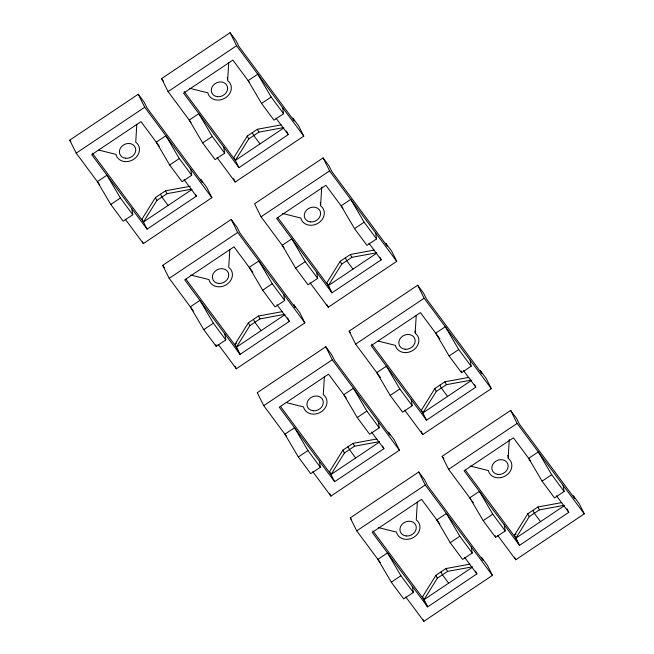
<?xml version="1.0" encoding="UTF-8"?>
<svg xmlns="http://www.w3.org/2000/svg" width="654" height="654" viewBox="0 0 654 654"><rect width="100%" height="100%" fill="white"/><g stroke="black" fill="none" stroke-linecap="round" stroke-linejoin="round"><path stroke-width="0.98" d="M136.809 124.317L135.746 142.155A12.222 10.374 -26.5 0 1 133.792 159.241A12.222 10.374 -26.5 0 1 116.191 155.26L116.036 154.401L98.705 150.077M228.687 62.776L227.625 80.614A12.222 10.374 -26.5 0 1 225.663 97.691A12.222 10.374 -26.5 0 1 208.07 93.71L207.915 92.86L189.619 88.29M229.791 249.517L228.728 267.355A12.222 10.374 -26.5 0 1 226.774 284.433A12.222 10.374 -26.5 0 1 209.174 280.452L209.018 279.601L190.723 275.032M321.727 186.979L320.607 205.814A12.222 10.374 -26.5 0 1 318.645 222.891A12.222 10.374 -26.5 0 1 301.053 218.91L300.897 218.06L282.602 213.49M324.359 376.851L323.297 394.681A12.222 10.374 -26.5 0 1 321.335 411.767A12.222 10.374 -26.5 0 1 303.742 407.785L303.587 406.927L286.256 402.602M416.238 315.302L415.167 333.139A12.222 10.374 -26.5 0 1 413.214 350.217A12.222 10.374 -26.5 0 1 395.613 346.236L395.466 345.386L378.126 341.061M417.342 502.043L416.271 519.881A12.222 10.374 -26.5 0 1 414.317 536.959A12.222 10.374 -26.5 0 1 396.725 532.977L396.569 532.127L378.274 527.557M509.278 439.513L508.15 458.34A12.222 10.374 -26.5 0 1 506.196 475.417A12.222 10.374 -26.5 0 1 488.595 471.436L488.44 470.586L470.144 466.016M190.33 186.243L165.519 190.813L155.399 197.59L142.024 219.074L147.068 229.186L196.363 196.167L195.464 194.361M92.345 153.134L143.471 221.968L156.837 200.484L166.966 193.698L191.769 189.129M281.212 124.881L257.398 129.263L247.277 136.048L233.903 157.532L238.947 167.645L288.242 134.626L286.436 131.013M184.224 91.585L235.342 160.418L248.716 138.934L258.837 132.157L283.648 127.587M287.547 317.754L289.346 321.367L240.051 354.386L235.007 344.274L248.381 322.79L258.502 316.005L282.315 311.623M185.932 279.144L236.454 347.16L249.82 325.676L259.949 318.899L284.752 314.329M374.194 250.073L350.381 254.463L340.26 261.24L326.886 282.724L331.93 292.845L381.225 259.826L379.868 257.112M277.811 217.602L328.324 285.618L341.699 264.134L351.819 257.349L376.63 252.779M376.884 438.948L353.07 443.338L342.949 450.115L329.575 471.599L334.619 481.712L383.906 448.693L382.557 445.987M280.501 406.469L331.014 474.493L344.388 453.009L354.509 446.224L379.32 441.654M468.763 377.407L444.949 381.789L434.828 388.574L421.454 410.058L426.498 420.17L475.785 387.152L474.436 384.446M371.774 344.11L422.893 412.944L436.267 391.46L446.388 384.683L471.191 380.113M469.866 564.149L446.053 568.53L435.932 575.316L422.558 596.8L427.602 606.912L476.889 573.893L475.54 571.187M372.878 530.852L423.996 599.685L437.371 578.201L447.491 571.424L472.294 566.855M566.969 508.738L568.767 512.352L519.472 545.371L514.436 535.25L527.803 513.766L537.931 506.989L561.745 502.599M465.362 470.128L515.875 538.144L529.25 516.66L539.37 509.883L564.173 505.305M99.776 184.894L76.199 153.15L69.716 140.144L138.239 94.241L144.142 102.188L147.019 107.967L202.38 182.507L200.933 179.613L206.836 187.559L211.88 197.68L143.357 243.574L125.225 219.164M191.05 122.535L168.078 91.601L161.587 78.603L230.11 32.7L236.012 40.646L238.898 46.426L294.251 120.957L292.812 118.072L298.714 126.018L303.758 136.13L235.236 182.033L217.103 157.622M76.199 153.15L144.722 107.248L138.239 94.241M168.078 91.601L236.601 45.706L230.11 32.7M110.771 204.449L120.385 198.007L106.97 175.19L97.348 181.632L110.771 204.449L123.197 221.175L132.811 214.733L131.822 208.651M169.672 164.988L179.294 158.546L165.879 135.73L156.257 142.171L169.672 164.988L182.098 181.714L191.72 175.272L190.723 169.19M202.642 142.899L212.264 136.457L198.841 113.649L189.227 120.091L202.642 142.899L215.068 159.633L224.69 153.191L223.693 147.109M261.551 103.438L271.165 97.005L257.75 74.188L248.136 80.63L261.551 103.438L273.977 120.172L283.591 113.731L282.602 107.648M143.471 221.968L191.941 189.496M235.342 160.418L283.82 127.955M193.363 310.912L169.182 278.342L162.699 265.344L231.222 219.442L237.124 227.388L240.002 233.167L295.355 307.699L293.916 304.813L299.818 312.759L304.862 322.872L236.339 368.774L218.207 344.356M310.086 282.814L328.218 307.233L396.741 261.33L391.697 251.218L385.795 243.272L387.233 246.157L331.88 171.626L328.995 165.846L323.092 157.9L254.569 203.795L261.052 216.801L284.032 247.735M169.182 278.342L237.704 232.448L231.222 219.442M261.052 216.801L329.575 170.898L323.092 157.9M203.754 329.641L213.368 323.199L199.952 300.39L190.33 306.832L203.754 329.641L216.172 346.375L225.793 339.933L224.796 333.851M262.655 290.18L272.277 283.746L258.853 260.93L249.239 267.372L262.655 290.18L275.081 306.914L284.703 300.472L283.705 294.39M295.624 268.099L305.238 261.657L291.823 238.841L282.209 245.283L295.624 268.099L308.05 284.833L317.664 278.391L316.675 272.301M354.533 228.638L364.147 222.197L350.732 199.38L341.118 205.822L354.533 228.638L366.959 245.373L376.573 238.931L375.584 232.849M235.007 344.274L236.65 343.17M236.454 347.16L284.923 314.697M328.324 285.618L376.794 253.147M312.776 471.689L330.908 496.1L399.43 450.205L394.387 440.085L388.484 432.139L389.923 435.033L334.57 360.493L331.684 354.713L325.782 346.767L257.259 392.67L263.742 405.676L286.714 436.61M380.415 377.513L355.621 344.127L349.138 331.128L417.661 285.226L423.563 293.172L426.441 298.952L481.802 373.483L480.363 370.597L486.265 378.543L491.301 388.656L422.778 434.558L404.646 410.148M263.742 405.676L332.265 359.774L325.782 346.767M355.621 344.127L424.144 298.232L417.661 285.226M298.314 456.974L307.928 450.532L294.513 427.716L284.899 434.158L298.314 456.974L310.74 473.7L320.354 467.258L319.365 461.176M357.223 417.514L366.837 411.072L353.422 388.255L343.808 394.697L357.223 417.514L369.649 434.24L379.263 427.806L378.274 421.716M390.193 395.425L399.807 388.991L386.391 366.175L376.778 372.617L390.193 395.425L402.619 412.159L412.233 405.717L411.243 399.635M449.102 355.972L458.716 349.53L445.3 326.714L435.687 333.156L449.102 355.972L461.528 372.698L471.142 366.256L470.152 360.174M331.014 474.493L379.483 442.022M422.893 412.944L471.362 380.481M380.309 562.62L356.724 530.868L350.242 517.87L418.764 471.967L424.667 479.913L427.553 485.693L482.905 560.225L481.467 557.339L487.369 565.285L492.413 575.397L423.89 621.3L405.758 596.889M470.97 499.443L448.603 469.327L442.12 456.32L510.643 410.426L516.546 418.372L519.423 424.152L574.784 498.683L573.337 495.797L579.24 503.744L584.284 513.856L515.761 559.759L497.629 535.34M356.724 530.868L425.247 484.974L418.764 471.967M448.603 469.327L517.126 423.424L510.643 410.426M391.296 582.166L400.91 575.724L387.495 552.916L377.881 559.358L391.296 582.166L403.722 598.9L413.336 592.459L412.347 586.376M450.205 542.706L459.819 536.272L446.404 513.455L436.79 519.897L450.205 542.706L462.631 559.44L472.245 552.998L471.256 546.916M483.175 520.625L492.789 514.183L479.374 491.367L469.76 497.808L483.175 520.625L495.601 537.359L505.215 530.917L504.226 524.835M542.084 481.164L551.698 474.722L538.283 451.914L528.669 458.348L542.084 481.164L554.51 497.898L564.124 491.456L563.135 485.374M514.436 535.25L516.08 534.154M423.996 599.685L472.466 567.222M515.875 538.144L564.345 505.673M236.601 45.706L303.758 136.13M329.575 170.898L396.741 261.33M424.144 298.232L491.301 388.656M517.126 423.424L584.284 513.856M271.165 97.005L283.591 113.731M364.147 222.197L376.573 238.931M458.716 349.53L471.142 366.256M551.698 474.722L564.124 491.456M249.346 82.257L232.881 60.094L183.594 93.113L238.947 167.645M275.923 118.039L288.242 134.626M342.933 208.274L325.864 185.286L276.577 218.305L331.93 292.845M368.905 243.239L381.225 259.826M439.929 338.87L420.432 312.62L371.137 345.639L426.498 420.17M463.465 370.565L475.785 387.152M530.484 460.8L513.415 437.812L464.119 470.831L519.472 545.371M556.448 495.765L568.767 512.352M259.99 143.913L253.777 135.55L252.338 132.656M352.972 269.105L346.759 260.742L345.32 257.856M447.54 396.438L441.327 388.075L439.889 385.181M540.523 521.63L534.31 513.267L532.863 510.382M212.264 136.457L224.69 153.191M305.238 261.657L317.664 278.391M399.807 388.991L412.233 405.717M492.789 514.183L505.215 530.917M161.587 78.603L163.361 80.982M349.138 331.128L350.315 332.714M442.12 456.32L443.886 458.707M472.18 501.078L473.398 502.705M144.722 107.248L211.88 197.68M237.704 232.448L304.862 322.872M332.265 359.774L399.43 450.205M425.247 484.974L492.413 575.397M179.294 158.546L191.72 175.272M272.277 283.746L284.703 300.472M366.837 411.072L379.263 427.806M459.819 536.272L472.245 552.998M159.29 146.251L141.011 121.636L91.715 154.655L147.068 229.186M184.044 179.58L196.363 196.167M252.877 272.268L233.993 246.836L184.698 279.855L240.051 354.386M277.026 304.78L289.346 321.367M346.228 397.967L328.553 374.162L279.266 407.18L334.619 481.712M371.595 432.106L383.906 448.693M439.823 523.977L421.536 499.362L372.24 532.381L427.602 606.912M464.569 557.306L476.889 573.893M168.119 205.454L161.906 197.091L160.459 194.197M261.093 330.654L254.88 322.283L253.441 319.397M355.662 457.98L349.449 449.617L348.01 446.723M448.644 583.18L442.431 574.817L440.992 571.923M120.385 198.007L132.811 214.733M213.368 323.199L225.793 339.933M307.928 450.532L320.354 467.258M400.91 575.724L413.336 592.459M69.716 140.144L70.894 141.738M162.699 265.344L164.465 267.723M350.242 517.87L351.427 519.456M537.931 506.989L539.37 509.883M527.803 513.766L529.25 516.66M444.949 381.789L446.388 384.683M515.565 537.727L519.162 544.946M434.828 388.574L436.267 391.46M514.502 557.224L515.761 559.759M350.381 254.463L351.819 257.349M340.26 261.24L341.699 264.134M421.102 431.19L422.778 434.558M257.398 129.263L258.837 132.157M328.014 285.201L331.619 292.42M247.277 136.048L248.716 138.934M326.951 304.699L328.218 307.233M446.053 568.53L447.491 571.424M435.932 575.316L437.371 578.201M233.552 178.665L235.236 182.033M353.07 443.338L354.509 446.224M423.686 599.268L427.291 606.495M342.949 450.115L344.388 453.009M423.048 619.616L423.89 621.3M258.502 316.005L259.949 318.899M248.381 322.79L249.82 325.676M329.641 493.574L330.908 496.1M165.519 190.813L166.966 193.698M236.143 346.743L239.74 353.969M155.399 197.59L156.837 200.484M235.08 366.248L236.339 368.774M142.515 241.89L143.357 243.574M495.315 535.618L495.601 537.359M461.242 370.957L461.528 372.698M215.894 344.633L216.172 346.375M507.766 455.446A12.222 10.374 -26.5 0 1 508.183 457.22M320.215 202.92A12.222 10.374 -26.5 0 1 320.632 204.694M227.232 77.72A12.222 10.374 -26.5 0 1 227.649 79.494M415.037 331.12A12.222 10.374 -26.5 0 1 415.274 332.943M125.674 158.252A8.42 7.145 -26.5 0 0 135.419 147.853A8.42 7.145 -26.5 0 0 121.636 146.512A8.42 7.145 -26.5 0 0 125.674 158.252M218.657 283.444A8.42 7.145 -26.5 0 0 228.401 273.045A8.42 7.145 -26.5 0 0 214.618 271.712A8.42 7.145 -26.5 0 0 218.657 283.444M313.217 410.777A8.42 7.145 -26.5 0 0 322.97 400.379A8.42 7.145 -26.5 0 0 309.187 399.038A8.42 7.145 -26.5 0 0 313.217 410.777M406.199 535.978A8.42 7.145 -26.5 0 0 415.952 525.571A8.42 7.145 -26.5 0 0 402.169 524.238A8.42 7.145 -26.5 0 0 406.199 535.978M217.545 96.71A8.42 7.145 -26.5 0 0 227.298 86.303A8.42 7.145 -26.5 0 0 213.515 84.971A8.42 7.145 -26.5 0 0 217.545 96.71M498.078 474.428A8.42 7.145 -26.5 0 0 507.823 464.029A8.42 7.145 -26.5 0 0 494.04 462.689A8.42 7.145 -26.5 0 0 498.078 474.428M310.527 221.902A8.42 7.145 -26.5 0 0 320.28 211.504A8.42 7.145 -26.5 0 0 306.497 210.163A8.42 7.145 -26.5 0 0 310.527 221.902M405.096 349.236A8.42 7.145 -26.5 0 0 414.849 338.837A8.42 7.145 -26.5 0 0 401.057 337.497A8.42 7.145 -26.5 0 0 405.096 349.236"/></g></svg>
